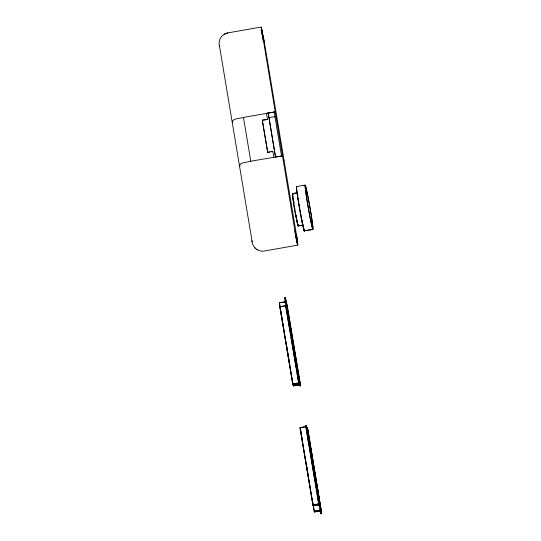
<?xml version="1.0" encoding="UTF-8"?>
<svg xmlns="http://www.w3.org/2000/svg" width="541" height="541" viewBox="0 0 541 541"><rect width="100%" height="100%" fill="white"/><g stroke="black" fill="none" stroke-linecap="round" stroke-linejoin="round"><path stroke-width="0.81" d="M292.931 197.195L292.945 196.796M264.218 41.684L261.222 27.05L296.076 237.993L297.861 245.134L296.935 237.837M261.222 27.05L229.019 32.683C222.108 33.048 217.651 39.987 219.518 46.465L219.348 45.14L252.174 241.895M224.13 34.306L227.923 32.94M286.831 309.614L287.629 309.29L287.44 308.783M293.858 351.711L294.649 351.393L294.466 350.879M299.444 385.003L293.371 385.882L300.174 384.509L286.27 301.763L299.991 384.002L293.06 385.03L299.065 383.982M309.026 442.666L309.824 442.342L309.635 441.835M316.052 484.763L316.85 484.445L316.661 483.931M268.945 117.674L274.95 116.619M275.809 116.471L276.735 116.491L274.415 116.897M262.284 120.197L267.504 119.46L262.284 120.197L267.687 152.373L262.351 120.366M267.626 152.204L272.84 151.473L271.366 151.73M268.424 152.244L269.898 151.987M275.349 157.1L280.691 156.166M281.55 156.018L282.409 155.862L250.145 161.326C247.494 162.442 238.669 162.111 239.893 166.249M283.119 160.271L284.039 160.292M296.59 186.577L305.178 185.069M303.866 185.786L305.496 185.712M292.492 193.489L297.638 192.589M294.879 193.428L297.083 193.042M298.219 224.921A16.575 0.629 80.1 0 1 298.084 226.003L303.217 225.063L298.01 225.82A16.575 0.629 80.1 0 1 294.148 206.588A16.575 0.629 80.1 0 1 292.667 193.813L292.735 193.982M303.521 227.085L304.143 230.818L312.833 229.56A22.681 0.859 80.1 0 0 310.71 211.842A22.681 0.859 80.1 0 0 305.543 185.854L305.428 185.516A22.681 0.859 80.1 0 0 307.45 202.99A22.681 0.859 80.1 0 0 312.732 229.316L304.143 230.818A22.681 0.859 80.1 0 1 298.862 204.491A22.681 0.859 80.1 0 1 296.84 187.017M297.861 245.134L265.658 250.767C258.997 252.762 252.228 247.67 251.923 240.813M293.121 385.199L279.339 302.798L285.35 301.743M285.411 301.912L279.339 302.798M279.744 306.659L285.817 305.773L279.744 306.659L292.681 384.009L299.613 382.981L287.068 307.761L299.991 384.002M298.693 382.96L285.804 307.132L286.662 306.977L285.384 297.489L287.69 308.059L300.681 385.875L299.822 386.024L299.383 384.834M298.253 381.77L299.112 381.615L299.613 382.981M280.116 307.68L292.931 384.692L299.802 383.488M299.004 383.812L292.931 384.692M320.874 513.172L320.854 513.95L318.554 503.38L305.564 425.571L306.422 425.415L319.657 502.508L307.105 427.289L307.295 427.803L321.205 510.548L307.484 428.31L307.985 429.676L321.739 513.781L319.406 503.231L306.422 425.415M317.012 492.986L318.872 503.942L312.86 504.996L299.924 427.64L305.935 426.592L305.564 425.571M305.996 426.761L299.924 427.64M318.013 500.202L318.872 500.053M318.811 503.772L312.86 504.996M320.157 510.19L314.145 511.238L300.241 428.492L313.111 505.673L319.122 504.625M319.19 504.794L313.111 505.673M320.096 510.014L314.145 511.238M319.657 511.002L314.395 511.921L320.468 511.042M256.529 249.36L257.32 249.854M254.628 247.535L255.176 248.17M232.366 122.273C232.143 118.154 239.961 118.722 242.841 117.525L275.044 111.892L266.456 113.394L267.504 119.46M304.143 230.818L304.211 230.987A22.681 0.859 80.1 0 0 304.488 230.845M294.209 206.757L295.055 209.056M287.115 306.815L287.298 307.329M287.907 312.813L288.096 313.32M288.285 313.834L288.475 314.348M288.238 314.774L288.421 315.288M288.61 315.795L288.799 316.309M289.077 319.832L289.266 320.34M289.455 320.854L289.645 321.361M289.408 321.794L289.597 322.301M289.78 322.815L289.969 323.322M290.247 326.845L290.436 327.359M290.625 327.866L290.815 328.38M290.578 328.806L290.767 329.32M290.95 329.827L291.139 330.341M291.416 333.865L291.606 334.372M291.795 334.886L291.984 335.393M291.748 335.826L291.937 336.333M292.12 336.847L292.309 337.354M279.711 303.819L279.988 305.476M292.593 340.877L292.776 341.391M292.965 341.898L293.154 342.412M292.918 342.838L293.107 343.352M293.296 343.866L293.479 344.374M293.763 347.897L293.946 348.404M294.135 348.918L294.324 349.425M294.088 349.858L294.277 350.372M294.933 354.91L295.122 355.423M295.305 355.931L295.494 356.445M295.258 356.877L295.447 357.385M295.636 357.899L295.826 358.406M296.103 361.929L296.292 362.436M296.475 362.95L296.664 363.464M296.427 363.89L296.617 364.404M296.806 364.911L296.995 365.425M297.273 368.948L297.462 369.456M297.645 369.97L297.834 370.477M297.597 370.91L297.787 371.417M297.976 371.931L298.165 372.438M298.443 375.961L298.632 376.475M298.821 376.982L299.004 377.496M298.767 377.922L298.957 378.436M299.146 378.943L299.335 379.457M300.174 384.509L300.681 385.875M298.943 383.637L299.132 384.151M292.681 384.009L298.632 382.791L296.968 372.83M307.761 431.833L307.951 432.347M308.14 432.854L308.329 433.368M308.093 433.794L308.275 434.308M308.465 434.815L308.654 435.329M308.931 438.852L309.121 439.36M309.31 439.874L309.499 440.381M309.263 440.814L309.452 441.321M310.101 445.865L310.291 446.379M310.48 446.886L310.669 447.4M310.433 447.826L310.622 448.34M310.805 448.847L310.994 449.361M311.278 452.885L311.46 453.392M311.65 453.906L311.839 454.413M311.602 454.846L311.792 455.36M311.981 455.867L312.164 456.381M312.448 459.897L312.63 460.411M312.82 460.918L313.009 461.432M312.772 461.865L312.962 462.372M313.151 462.886L313.334 463.394M313.618 466.917L313.8 467.424M313.99 467.938L314.179 468.452M313.942 468.878L314.132 469.392M314.321 469.899L314.504 470.413M314.788 473.936L314.977 474.443M315.16 474.957L315.349 475.465M315.112 475.897L315.302 476.405M315.491 476.919L315.68 477.426M315.958 480.949L316.147 481.463M316.329 481.97L316.519 482.484M316.282 482.91L316.471 483.424M317.127 487.968L317.317 488.476M317.506 488.99L317.689 489.497M317.452 489.93L317.641 490.437M317.831 490.951L318.02 491.458M318.297 494.981L318.487 495.495M318.676 496.002L318.859 496.516M318.622 496.942L318.811 497.456M319.001 497.97L319.19 498.477M319.846 503.022L320.029 503.529M320.171 504.983L320.36 505.497M284.87 298.497L284.525 297.638L285.804 307.132M261.053 29.64L261.262 30.526M296.434 217.617L296.738 219.247M261.621 32.19L262.033 34.272M293.215 198.878L293.486 200.048L293.31 198.675M294.047 203.315L293.851 202.233M296.725 219.856L296.367 217.766M292.586 195.159L292.877 196.708M296.123 237.932L295.4 233.678M293.946 202.023L294.027 202.462M296.11 215.007L296.191 215.446M296.177 216.102L296.022 215.21M262.175 35.057L263.359 41.833M295.738 235.572L297.699 244.248L297.32 240.319M295.643 235.267L295.23 232.664M264.035 40.575L261.377 27.936L262.656 37.424M295.291 233.266L294.865 230.5M303.582 227.247L304.211 230.987M292.877 194.855L292.755 194.063A16.575 0.629 80.1 0 1 292.952 194.753M297.07 220.194L298.071 225.996M264.157 41.102L296.617 235.68M274.125 111.642L281.57 156.288M268.174 112.866L275.619 157.512M268.113 112.697L275.558 157.343M272.779 151.304L273.827 157.37M286.662 306.977L299.112 381.615M319.251 504.963L319.488 506.41M285.756 305.604L290.186 332.16M290.463 333.824L290.74 335.481M291.017 337.144L296.137 367.853M296.414 369.51L296.691 371.167M306.078 427.417L309.121 445.676M309.398 447.339L309.675 448.996M309.952 450.66L310.23 452.317M310.507 453.98L315.072 481.362M315.349 483.025L315.626 484.682M315.903 486.345L316.181 488.002M316.458 489.666L316.735 491.323M280.82 310.46L281.097 312.123M281.374 313.787L281.651 315.444M281.868 316.938L282.145 318.602M282.422 320.258L282.7 321.922M282.977 323.586L283.254 325.242M283.531 326.906L283.809 328.57M284.086 330.226L284.363 331.89M286.23 342.859L286.507 344.522M286.784 346.179L287.061 347.843M287.826 352.658L288.103 354.314M288.38 355.978L288.657 357.642M288.935 359.298L289.212 360.962M289.489 362.626L289.766 364.282M292.187 378.578L292.465 380.235M292.742 381.899L293.432 386.051M300.816 430.514L301.094 432.178M301.371 433.835L301.648 435.498M301.925 437.162L302.203 438.819M302.48 440.482L302.757 442.146M306.774 466.234L307.051 467.897M307.329 469.554L307.606 471.218M307.883 472.881L308.16 474.538M312.732 501.953L314.456 512.09M243.47 117.417L250.781 161.218M296.427 234.76L296.799 236.782M296.61 235.849L296.968 237.817M296.779 236.877L297.394 240.508M296.218 238.885L296.563 241.164M296.793 220.194L296.968 221.418M296.725 242.348L296.833 243.261M303.163 224.921A16.575 0.629 80.1 0 1 303.075 224.677M302.635 223.034A16.575 0.629 80.1 0 1 302.358 221.844M302.209 221.161A16.575 0.629 80.1 0 1 301.885 219.646M301.54 217.949A16.575 0.629 80.1 0 1 301.357 217.036M300.985 215.122A16.575 0.629 80.1 0 1 300.796 214.121M300.417 212.052A16.575 0.629 80.1 0 1 300.221 210.997M299.842 208.867A16.575 0.629 80.1 0 1 299.66 207.798M299.477 206.736A16.575 0.629 80.1 0 1 299.132 204.647M298.801 202.625A16.575 0.629 80.1 0 1 298.652 201.651M298.368 199.805A16.575 0.629 80.1 0 1 298.125 198.114M297.834 195.937A16.575 0.629 80.1 0 1 297.611 193.813M304.319 230.229A21.809 0.825 80.1 0 1 304.103 230.209L304.001 229.979A21.809 0.825 80.1 0 1 299.281 206.75A21.809 0.825 80.1 0 1 296.738 187.436M298.105 224.772A15.703 0.595 80.1 0 1 297.935 225.151L297.868 224.982A15.703 0.595 80.1 0 1 296.333 218.375M296.157 217.516A15.703 0.595 80.1 0 1 295.805 215.697M295.629 214.75A15.703 0.595 80.1 0 1 292.809 194.659L292.891 194.888A15.703 0.595 80.1 0 1 292.979 195.186M306.47 196.62A21.809 0.825 80.1 0 0 312.833 228.897A21.809 0.825 80.1 0 0 307.937 196.728A21.809 0.825 80.1 0 0 306.47 196.62"/></g></svg>
